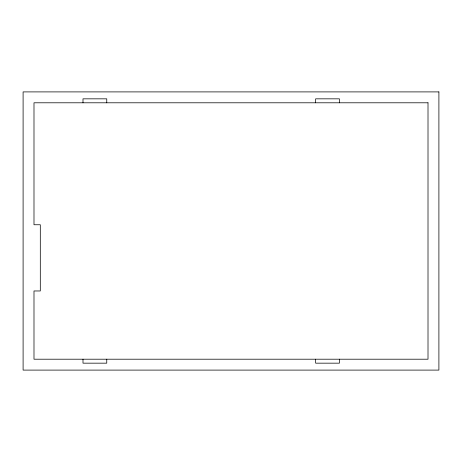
<?xml version="1.0" encoding="UTF-8"?>
<svg xmlns="http://www.w3.org/2000/svg" width="462" height="462" viewBox="0 0 462 462"><rect width="100%" height="100%" fill="white"/><g stroke="black" fill="none" stroke-linecap="round" stroke-linejoin="round"><path stroke-width="0.69" d="M339.403 102.795L339.403 98.833L315.644 98.833L315.644 102.795M339.403 359.205L339.403 363.167L315.644 363.167L315.644 359.205M106.757 102.795L106.757 98.833L82.993 98.833L82.993 102.795M106.757 359.205L106.757 363.167L82.993 363.167L82.993 359.205M438.9 91.903L23.1 91.903L23.1 370.097L438.9 370.097L438.9 91.903M428.008 102.795L33.992 102.795L33.992 224.751L40.304 224.751L40.304 290.968L33.992 290.968L33.992 359.205L428.008 359.205L428.008 102.795"/></g></svg>
